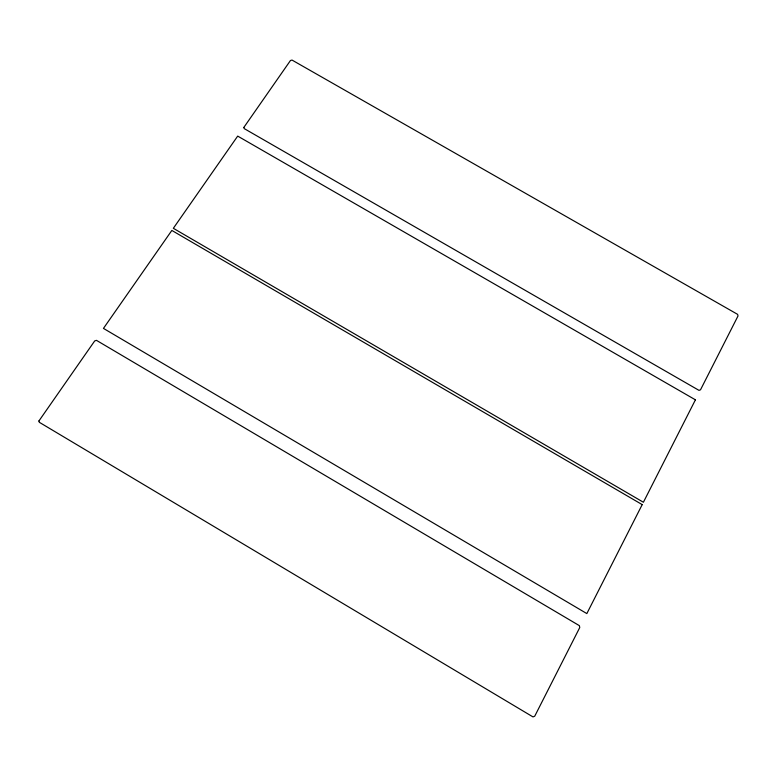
<?xml version="1.0" encoding="UTF-8"?>
<svg xmlns="http://www.w3.org/2000/svg" width="777" height="777" viewBox="0 0 777 777"><rect width="100%" height="100%" fill="white"/><g stroke="black" fill="none" stroke-linecap="round" stroke-linejoin="round"><path stroke-width="1.17" d="M243.803 127.477L244.221 128.603L698.979 390.355L700.514 389.801L738.014 315.957L737.606 314.355L292.035 60.072L290.462 60.509L243.803 127.477M38.908 420.988L39.316 422.299L532.983 716.909L534.722 716.209L579.759 627.534L579.37 625.65L96.484 340.355L94.707 340.918L38.908 420.988M642.2 504.613L586.839 613.587L103.458 328.399L171.843 230.439L642.2 504.613M695.425 399.825L643.405 502.243L173.339 228.302L237.694 136.101L695.425 399.825"/></g></svg>
